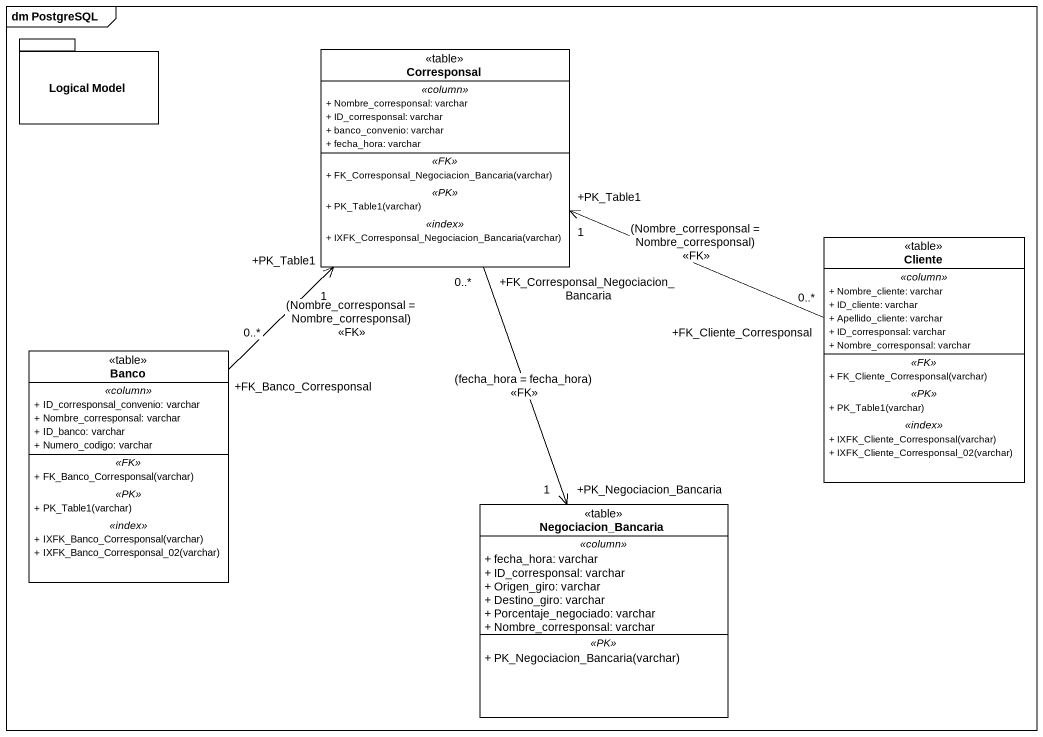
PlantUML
@startuml
mainframe dm PostgreSQL
hide circle
hide empty members
skinparam classAttributeIconSize 0
package "Logical Model" as Logical_Model {
}
class Corresponsal <<table>> {
  .. <<column>> ..
  + Nombre_corresponsal: varchar
  + ID_corresponsal: varchar
  + banco_convenio: varchar
  + fecha_hora: varchar
  .. <<FK>> ..
  + FK_Corresponsal_Negociacion_Bancaria(varchar)
  .. <<PK>> ..
  + PK_Table1(varchar)
  .. <<index>> ..
  + IXFK_Corresponsal_Negociacion_Bancaria(varchar)
}
class Cliente <<table>> {
  .. <<column>> ..
  + Nombre_cliente: varchar
  + ID_cliente: varchar
  + Apellido_cliente: varchar
  + ID_corresponsal: varchar
  + Nombre_corresponsal: varchar
  .. <<FK>> ..
  + FK_Cliente_Corresponsal(varchar)
  .. <<PK>> ..
  + PK_Table1(varchar)
  .. <<index>> ..
  + IXFK_Cliente_Corresponsal(varchar)
  + IXFK_Cliente_Corresponsal_02(varchar)
}
class Banco <<table>> {
  .. <<column>> ..
  + ID_corresponsal_convenio: varchar
  + Nombre_corresponsal: varchar
  + ID_banco: varchar
  + Numero_codigo: varchar
  .. <<FK>> ..
  + FK_Banco_Corresponsal(varchar)
  .. <<PK>> ..
  + PK_Table1(varchar)
  .. <<index>> ..
  + IXFK_Banco_Corresponsal(varchar)
  + IXFK_Banco_Corresponsal_02(varchar)
}
class Negociacion_Bancaria <<table>> {
  .. <<column>> ..
  + fecha_hora: varchar
  + ID_corresponsal: varchar
  + Origen_giro: varchar
  + Destino_giro: varchar
  + Porcentaje_negociado: varchar
  + Nombre_corresponsal: varchar
  .. <<PK>> ..
  + PK_Negociacion_Bancaria(varchar)
}
Corresponsal "+FK_Corresponsal_Negociacion_Bancaria\n0..*" --> "+PK_Negociacion_Bancaria\n1" Negociacion_Bancaria : (fecha_hora = fecha_hora)\n<<FK>>
Cliente "+FK_Cliente_Corresponsal\n0..*" -left-> "+PK_Table1\n1" Corresponsal : (Nombre_corresponsal = Nombre_corresponsal)\n<<FK>>
Banco "+FK_Banco_Corresponsal\n0..*" -up-> "+PK_Table1\n1" Corresponsal : (Nombre_corresponsal = Nombre_corresponsal)\n<<FK>>
@enduml
